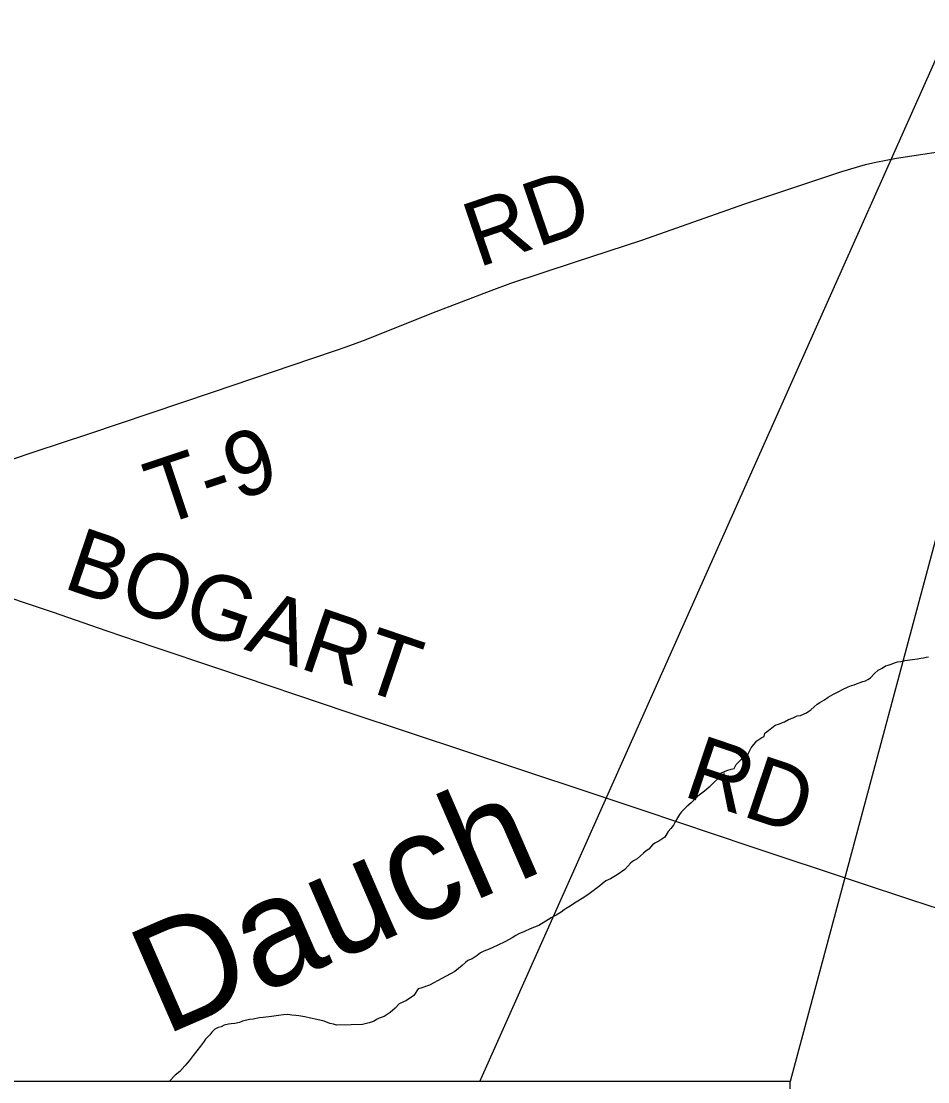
# Model space of a CAD drawing. Extents: x -4.4 to 34, y -55.5 to 22.
# Drawn here: x 4.314 to 5.112, y 15.553 to 16.487 of the extents above; entities that cross this region are included whole.
import ezdxf

# ---------------------------------------------------------------- set-up
doc = ezdxf.new("R2010")
doc.units = 0
for name, color, linetype in [('_CIVIL_CONSTRUCTION', 7, 'Continuous'), ('DV_X_Text', 7, 'Continuous'), ('GE_X_Alignment_100_Cardinal_Points', 7, 'Continuous'), ('RW_P_Const_Limits', 7, 'Continuous'), ('SG_X_Controllers', 7, 'Continuous'), ('SH_Masking', 7, 'Continuous'), ('UT_X_Telecom', 7, 'Continuous')]:
    doc.layers.add(name, color=color, linetype=linetype)

msp = doc.modelspace()

# ---------------------------------------------------------------- linework, layer by layer
at = {"layer": 'DV_X_Text'}
for points in [[(4.9302, 15.82467), (4.93134, 15.82507), (4.9355, 15.82663), (4.93929, 15.8278), (4.94194, 15.82859), (4.94381, 15.83203), (4.94757, 15.83586), (4.95172, 15.8397), (4.95436, 15.84125), (4.95697, 15.8466), (4.96185, 15.85273), (4.96638, 15.85581), (4.96827, 15.85659), (4.969, 15.85963), (4.97352, 15.8631), (4.97805, 15.86656), (4.98184, 15.86774), (4.98449, 15.86891), (4.98638, 15.86968), (4.98978, 15.87162), (4.99394, 15.87317), (4.99735, 15.87473), (5.00038, 15.87514), (5.00341, 15.87669), (5.00568, 15.87747), (5.00757, 15.87901), (5.00945, 15.88016), (5.01247, 15.88285), (5.0151, 15.88516), (5.01737, 15.8867), (5.02153, 15.88902), (5.02454, 15.89133), (5.0287, 15.89365), (5.03361, 15.89598), (5.03777, 15.8983), (5.04231, 15.90024), (5.04534, 15.90141), (5.04761, 15.90219), (5.04951, 15.90297), (5.05291, 15.90415), (5.05519, 15.90493), (5.05746, 15.90571), (5.05973, 15.90687), (5.06199, 15.90841), (5.06537, 15.91225), (5.06877, 15.91494), (5.07217, 15.91687), (5.07519, 15.9188), (5.07746, 15.91958), (5.08087, 15.92076), (5.08314, 15.92154), (5.08579, 15.92232), (5.08883, 15.92273), (5.09224, 15.92352), (5.10324, 15.92515), (5.10628, 15.92556), (5.10856, 15.92596), (5.11083, 15.92636), (5.11311, 15.92676)], [(4.93332, 15.82399), (4.93297, 15.82399), (4.93258, 15.82209), (4.93067, 15.82134), (4.92723, 15.81907), (4.92455, 15.8168), (4.91996, 15.81188), (4.91576, 15.80848), (4.91232, 15.80583), (4.91002, 15.80394), (4.90772, 15.80167), (4.90428, 15.79864), (4.90199, 15.79637), (4.89969, 15.79448), (4.89778, 15.79221), (4.89549, 15.79031), (4.89395, 15.78804), (4.89203, 15.78501), (4.89011, 15.78159), (4.88857, 15.77855), (4.88627, 15.77552), (4.88398, 15.77287), (4.88091, 15.76794), (4.87556, 15.76454), (4.87212, 15.76265), (4.87021, 15.76114), (4.86676, 15.75735), (4.86447, 15.75584), (4.86218, 15.75395), (4.8595, 15.75168), (4.85644, 15.74903), (4.85339, 15.74715), (4.85109, 15.74526), (4.84573, 15.73958), (4.83886, 15.73466), (4.83313, 15.73127), (4.82893, 15.72939), (4.82587, 15.72674), (4.82358, 15.72523), (4.81326, 15.71729), (4.80829, 15.71389), (4.80447, 15.71163), (4.80142, 15.70974), (4.79759, 15.7071), (4.79416, 15.70522), (4.79225, 15.70408), (4.78957, 15.70181), (4.78537, 15.69917), (4.78079, 15.69691), (4.77621, 15.69389), (4.77009, 15.69012), (4.76246, 15.68712), (4.7575, 15.68486), (4.75254, 15.68298), (4.74987, 15.68147), (4.74643, 15.67921), (4.74071, 15.67619), (4.73345, 15.67243), (4.7262, 15.66942), (4.72162, 15.66754), (4.71857, 15.66604), (4.71589, 15.66377), (4.71131, 15.66075), (4.70749, 15.65924), (4.70558, 15.65773), (4.70252, 15.65508), (4.69602, 15.64979), (4.68457, 15.64338), (4.67387, 15.63773), (4.66625, 15.63511), (4.66396, 15.63436), (4.66012, 15.62867), (4.65363, 15.62413), (4.64714, 15.62112), (4.64369, 15.61734), (4.6391, 15.61355), (4.63376, 15.61016), (4.62956, 15.60866), (4.62727, 15.60753), (4.62498, 15.60602), (4.62078, 15.60452), (4.61468, 15.60303), (4.60478, 15.6027), (4.59183, 15.60239), (4.58917, 15.60317), (4.58612, 15.60394), (4.58118, 15.60587), (4.57472, 15.60743), (4.56901, 15.6086), (4.56406, 15.60977), (4.55874, 15.61056), (4.55607, 15.61096), (4.55265, 15.61136), (4.54922, 15.61176), (4.54541, 15.6114), (4.54084, 15.61104), (4.53474, 15.60993), (4.5275, 15.60921), (4.52407, 15.60885), (4.51873, 15.60773), (4.5153, 15.60737)], [(4.5153, 15.60737), (4.50921, 15.60588), (4.50653, 15.60475), (4.50234, 15.60402), (4.49929, 15.60365), (4.49701, 15.60328), (4.49319, 15.60254), (4.49052, 15.60104), (4.48785, 15.60029), (4.4848, 15.59878), (4.48212, 15.59613), (4.48058, 15.59386), (4.47829, 15.59196), (4.47676, 15.59007), (4.47484, 15.58742), (4.47216, 15.58401), (4.46909, 15.57983), (4.46565, 15.57567), (4.4622, 15.57112), (4.45837, 15.56657), (4.45415, 15.56164), (4.44995, 15.55824), (4.44464, 15.55274)]]:
    msp.add_lwpolyline(points, dxfattribs=at)
at = {"layer": 'RW_P_Const_Limits'}
msp.add_lwpolyline([(4.11049, 16.04186), (4.11254, 16.04152), (4.12473, 16.03889), (4.13676, 16.03559), (4.15455, 16.02987), (4.281, 15.98661), (4.3417, 15.96629), (4.38993, 15.94975), (4.43109, 15.93568), (4.48706, 15.91679), (4.60193, 15.87808), (4.7081, 15.84271), (4.86145, 15.79162), (4.95575, 15.76002), (5.05013, 15.72855), (5.098, 15.71269), (5.13573, 15.70034), (5.16888, 15.68926), (5.33649, 15.6342), (5.39554, 15.61481), (5.41337, 15.60946), (5.42842, 15.60519), (5.44022, 15.60253)], dxfattribs=at)
at = {"layer": 'SH_Masking'}
for points in [[(4.99125, 15.55274), (4.71804, 15.55274), (5.403, 17.08963)], [(4.99125, 15.55274), (3.10236, 15.55274), (3.10236, 14.882), (4.99125, 14.882)]]:
    msp.add_lwpolyline(points, close=True, dxfattribs=at)
at = {"layer": 'UT_X_Telecom'}
for points in [[(4.59204, 16.19695), (4.60059, 16.19987), (4.61809, 16.20635), (4.67579, 16.22937), (4.72798, 16.24946), (4.74549, 16.25577), (4.80156, 16.27426), (4.86054, 16.29387), (4.95142, 16.32581), (4.98377, 16.33672), (5.03685, 16.35433), (5.0576, 16.36053), (5.06656, 16.36257), (5.08479, 16.36588), (5.1216, 16.37168)], [(4.0668, 16.04715), (4.07401, 16.04833), (4.08249, 16.04971), (4.09574, 16.05143), (4.10772, 16.05274), (4.11695, 16.05371), (4.15726, 16.05653), (4.16965, 16.05792), (4.1789, 16.05947), (4.18803, 16.06156), (4.2, 16.06508), (4.24128, 16.07887), (4.32672, 16.10754), (4.3739, 16.12321), (4.48284, 16.15999), (4.57115, 16.18983), (4.59204, 16.19695)]]:
    msp.add_lwpolyline(points, dxfattribs=at)

# ---------------------------------------------------------------- texts
at = {"layer": '_CIVIL_CONSTRUCTION'}
for s, rotation, p in [('BOGART', 341.24797, (4.34987, 15.98793)), ('RD', 341.40902, (4.8956, 15.80462))]:
    msp.add_text(s, height=0.056818, rotation=rotation, dxfattribs=at).set_placement(p)
at = {"layer": 'GE_X_Alignment_100_Cardinal_Points'}
msp.add_text('Dauch', height=0.094753, rotation=23.51343, dxfattribs=at).set_placement((4.44026, 15.59285))
at = {"layer": 'SG_X_Controllers'}
for s, rotation, p in [('RD', 18.90201, (4.71652, 16.26938)), ('T-9', 18.4338, (4.43633, 16.04155))]:
    msp.add_text(s, height=0.056818, rotation=rotation, dxfattribs=at).set_placement(p)

doc.saveas('drawing.dxf')
